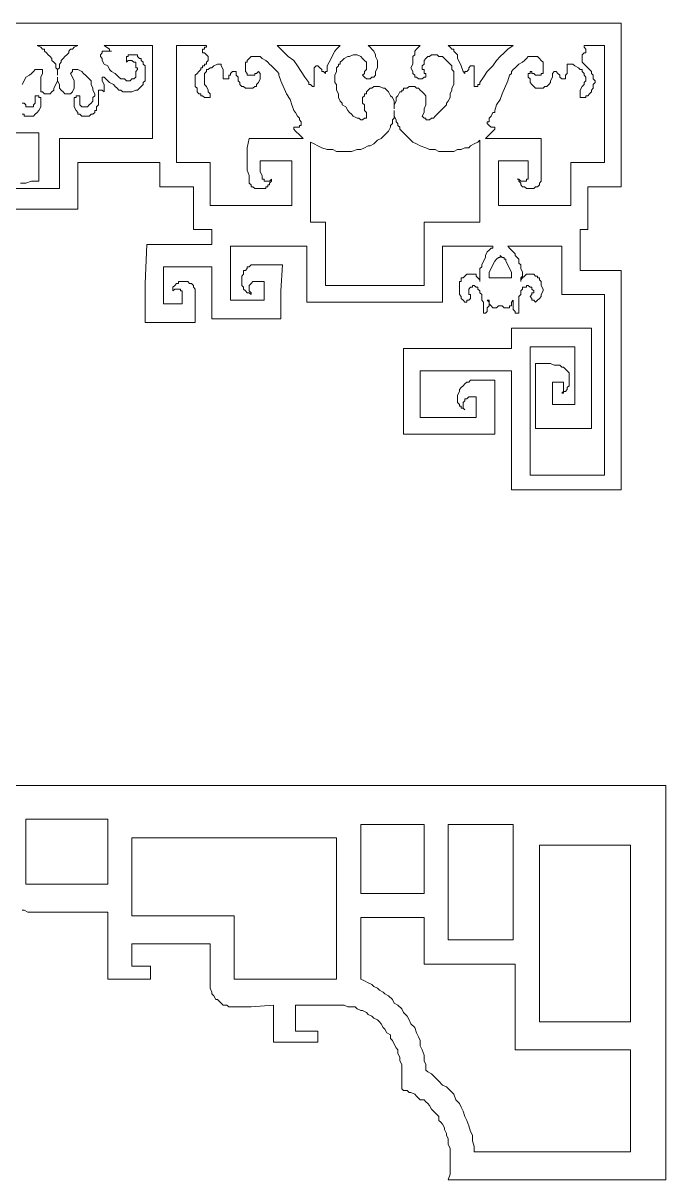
# Model space of a CAD drawing. Extents: x -66030 to 95157, y -13132 to 45879.
# Drawn here: x -51468 to -50119, y 8259 to 10688 of the extents above; entities that cross this region are included whole.
import ezdxf

# ---------------------------------------------------------------- set-up
doc = ezdxf.new("R2010")
doc.units = 0
doc.header["$LTSCALE"] = 100
doc.header["$MEASUREMENT"] = 0
doc.layers.get('0').update_dxf_attribs({"linetype": 'CONTINUOUS'})

msp = doc.modelspace()

# ---------------------------------------------------------------- linework, layer by layer
at = {"lineweight": 0}
for points in [[(-51564.2, 10297.5), (-51353.3, 10297.5), (-51353.3, 10395.1), (-51197, 10395.1), (-51181.4, 10395.1), (-51181.4, 10395.1), (-51181.4, 10367.8), (-51181.4, 10344.3), (-51111.1, 10344.3), (-51111.1, 10305.3), (-51111.1, 10254.5), (-51075.9, 10254.5), (-51072, 10254.5), (-51072, 10223.2), (-51208.7, 10223.2), (-51212.6, 10141.2), (-51212.6, 10059.2), (-51107.2, 10059.2), (-51107.2, 10070.9), (-51107.2, 10078.7), (-51107.2, 10090.4), (-51107.2, 10102.2), (-51107.2, 10113.9), (-51107.2, 10121.7), (-51107.2, 10125.6), (-51107.2, 10129.5), (-51111.1, 10133.4), (-51111.1, 10137.3), (-51111.1, 10137.3), (-51115, 10141.2), (-51118.9, 10141.2), (-51122.8, 10145.1), (-51126.7, 10145.1), (-51130.6, 10145.1), (-51134.5, 10145.1), (-51138.4, 10145.1), (-51142.3, 10145.1), (-51142.3, 10141.2), (-51146.2, 10141.2), (-51150.1, 10137.3), (-51150.1, 10137.3), (-51154.1, 10133.4), (-51154.1, 10129.5), (-51154.1, 10125.6), (-51154.1, 10125.6), (-51154.1, 10125.6), (-51150.1, 10129.5), (-51146.2, 10129.5), (-51142.3, 10129.5), (-51142.3, 10129.5), (-51138.4, 10129.5), (-51138.4, 10125.6), (-51138.4, 10125.6), (-51134.5, 10125.6), (-51134.5, 10121.7), (-51134.5, 10121.7), (-51134.5, 10117.8), (-51134.5, 10113.9), (-51134.5, 10110), (-51134.5, 10106.1), (-51134.5, 10098.3), (-51173.6, 10098.3), (-51173.6, 10176.4), (-51072, 10176.4), (-51072, 10067), (-51033, 10067), (-50927.5, 10067), (-50927.5, 10125.6), (-50923.6, 10180.3), (-50943.1, 10180.3), (-50950.9, 10180.3), (-50962.7, 10180.3), (-50974.4, 10180.3), (-50982.2, 10180.3), (-50986.1, 10180.3), (-50990, 10180.3), (-50993.9, 10176.4), (-50997.8, 10176.4), (-50997.8, 10176.4), (-50997.8, 10172.5), (-51001.7, 10168.6), (-51005.6, 10168.6), (-51005.6, 10160.7), (-51009.5, 10156.8), (-51009.5, 10152.9), (-51009.5, 10149), (-51009.5, 10145.1), (-51009.5, 10141.2), (-51009.5, 10137.3), (-51005.6, 10133.4), (-51005.6, 10129.5), (-51001.7, 10125.6), (-51001.7, 10125.6), (-50997.8, 10121.7), (-50993.9, 10121.7), (-50990, 10117.8), (-50990, 10121.7), (-50993.9, 10125.6), (-50993.9, 10129.5), (-50993.9, 10133.4), (-50993.9, 10137.3), (-50990, 10141.2), (-50990, 10141.2), (-50990, 10141.2), (-50986.1, 10145.1), (-50986.1, 10145.1), (-50982.2, 10145.1), (-50974.4, 10145.1), (-50962.7, 10145.1), (-50962.7, 10106.1), (-51033, 10106.1), (-51033, 10219.3), (-50872.8, 10219.3), (-50872.8, 10125.6), (-50872.8, 10102.2), (-50587.7, 10102.2), (-50587.7, 10219.3), (-50482.2, 10219.3), (-50482.2, 10215.4), (-50486.1, 10215.4), (-50490, 10211.5), (-50493.9, 10207.6), (-50497.9, 10199.8), (-50497.9, 10195.9), (-50501.8, 10188.1), (-50505.7, 10180.3), (-50505.7, 10176.4), (-50509.6, 10172.5), (-50509.6, 10164.7), (-50509.6, 10160.7), (-50509.6, 10156.8), (-50509.6, 10152.9), (-50509.6, 10145.1), (-50509.6, 10149), (-50513.5, 10152.9), (-50513.5, 10152.9), (-50517.4, 10156.8), (-50517.4, 10160.7), (-50521.3, 10160.7), (-50525.2, 10160.7), (-50525.2, 10160.7), (-50529.1, 10160.7), (-50533, 10160.7), (-50533, 10160.7), (-50536.9, 10160.7), (-50540.8, 10156.8), (-50540.8, 10156.8), (-50544.7, 10152.9), (-50548.6, 10152.9), (-50548.6, 10149), (-50548.6, 10145.1), (-50552.5, 10145.1), (-50552.5, 10141.2), (-50552.5, 10137.3), (-50552.5, 10129.5), (-50552.5, 10125.6), (-50552.5, 10117.8), (-50548.6, 10113.9), (-50548.6, 10110), (-50548.6, 10110), (-50544.7, 10106.1), (-50544.7, 10106.1), (-50540.8, 10102.2), (-50536.9, 10102.2), (-50536.9, 10106.1), (-50533, 10106.1), (-50533, 10106.1), (-50529.1, 10110), (-50529.1, 10113.9), (-50529.1, 10113.9), (-50529.1, 10117.8), (-50533, 10117.8), (-50533, 10121.7), (-50533, 10121.7), (-50533, 10125.6), (-50533, 10129.5), (-50533, 10129.5), (-50529.1, 10133.4), (-50529.1, 10133.4), (-50525.2, 10133.4), (-50525.2, 10137.3), (-50521.3, 10137.3), (-50521.3, 10137.3), (-50517.4, 10133.4), (-50517.4, 10133.4), (-50513.5, 10133.4), (-50513.5, 10129.5), (-50509.6, 10125.6), (-50509.6, 10121.7), (-50505.7, 10117.8), (-50505.7, 10113.9), (-50505.7, 10106.1), (-50501.8, 10102.2), (-50501.8, 10094.3), (-50501.8, 10086.5), (-50501.8, 10082.6), (-50501.8, 10078.7), (-50501.8, 10078.7), (-50501.8, 10078.7), (-50501.8, 10078.7), (-50497.9, 10078.7), (-50497.9, 10078.7), (-50497.9, 10078.7), (-50493.9, 10082.6), (-50493.9, 10086.5), (-50493.9, 10086.5), (-50493.9, 10090.4), (-50490, 10094.3), (-50490, 10098.3), (-50490, 10102.2), (-50493.9, 10106.1), (-50493.9, 10106.1), (-50490, 10106.1), (-50490, 10102.2), (-50490, 10098.3), (-50486.1, 10094.3), (-50486.1, 10094.3), (-50482.2, 10090.4), (-50482.2, 10090.4), (-50478.3, 10090.4), (-50474.4, 10090.4), (-50474.4, 10090.4), (-50470.5, 10094.3), (-50466.6, 10094.3), (-50466.6, 10094.3), (-50466.6, 10094.3), (-50462.7, 10094.3), (-50458.8, 10090.4), (-50454.9, 10090.4), (-50451, 10090.4), (-50451, 10090.4), (-50447.1, 10090.4), (-50447.1, 10094.3), (-50443.2, 10094.3), (-50443.2, 10102.2), (-50439.3, 10106.1), (-50439.3, 10106.1), (-50439.3, 10106.1), (-50439.3, 10106.1), (-50439.3, 10102.2), (-50439.3, 10098.3), (-50439.3, 10094.3), (-50439.3, 10090.4), (-50439.3, 10086.5), (-50439.3, 10086.5), (-50435.4, 10082.6), (-50435.4, 10078.7), (-50435.4, 10078.7), (-50431.5, 10078.7), (-50431.5, 10078.7), (-50431.5, 10078.7), (-50431.5, 10078.7), (-50427.5, 10078.7), (-50427.5, 10082.6), (-50427.5, 10086.5), (-50427.5, 10094.3), (-50427.5, 10102.2), (-50427.5, 10106.1), (-50427.5, 10113.9), (-50423.6, 10117.8), (-50423.6, 10121.7), (-50423.6, 10125.6), (-50419.7, 10129.5), (-50419.7, 10133.4), (-50415.8, 10133.4), (-50411.9, 10133.4), (-50411.9, 10137.3), (-50408, 10137.3), (-50408, 10137.3), (-50404.1, 10133.4), (-50404.1, 10133.4), (-50400.2, 10133.4), (-50400.2, 10129.5), (-50400.2, 10129.5), (-50396.3, 10125.6), (-50396.3, 10121.7), (-50400.2, 10121.7), (-50400.2, 10117.8), (-50400.2, 10117.8), (-50404.1, 10113.9), (-50404.1, 10113.9), (-50400.2, 10110), (-50400.2, 10106.1), (-50396.3, 10106.1), (-50396.3, 10106.1), (-50392.4, 10102.2), (-50392.4, 10102.2), (-50388.5, 10106.1), (-50388.5, 10106.1), (-50384.6, 10110), (-50384.6, 10110), (-50380.7, 10113.9), (-50380.7, 10117.8), (-50376.8, 10125.6), (-50376.8, 10129.5), (-50380.7, 10137.3), (-50380.7, 10141.2), (-50380.7, 10145.1), (-50380.7, 10145.1), (-50384.6, 10149), (-50384.6, 10152.9), (-50388.5, 10152.9), (-50388.5, 10156.8), (-50392.4, 10156.8), (-50396.3, 10160.7), (-50396.3, 10160.7), (-50400.2, 10160.7), (-50404.1, 10160.7), (-50404.1, 10160.7), (-50408, 10160.7), (-50411.9, 10160.7), (-50411.9, 10160.7), (-50415.8, 10156.8), (-50419.7, 10152.9), (-50419.7, 10152.9), (-50423.6, 10149), (-50423.6, 10145.1), (-50423.6, 10152.9), (-50419.7, 10156.8), (-50419.7, 10160.7), (-50419.7, 10164.7), (-50423.6, 10172.5), (-50423.6, 10176.4), (-50423.6, 10180.3), (-50427.5, 10184.2), (-50427.5, 10192), (-50431.5, 10195.9), (-50435.4, 10199.8), (-50435.4, 10203.7), (-50439.3, 10207.6), (-50443.2, 10211.5), (-50447.1, 10215.4), (-50451, 10219.3), (-50337.7, 10219.3), (-50337.7, 10125.6), (-50337.7, 10117.8), (-50247.9, 10117.8), (-50247.9, 9738.9), (-50404.1, 9738.9), (-50404.1, 10008.4), (-50310.4, 10008.4), (-50310.4, 9887.3), (-50353.3, 9887.3), (-50357.2, 9887.3), (-50357.2, 9934.2), (-50345.5, 9934.2), (-50345.5, 9934.2), (-50341.6, 9934.2), (-50337.7, 9934.2), (-50337.7, 9934.2), (-50333.8, 9934.2), (-50333.8, 9930.3), (-50333.8, 9930.3), (-50333.8, 9926.4), (-50333.8, 9922.5), (-50333.8, 9918.6), (-50333.8, 9914.7), (-50337.7, 9910.8), (-50333.8, 9910.8), (-50333.8, 9914.7), (-50329.9, 9914.7), (-50326, 9918.6), (-50326, 9918.6), (-50326, 9922.5), (-50322.1, 9926.4), (-50322.1, 9930.3), (-50322.1, 9934.2), (-50322.1, 9938.1), (-50322.1, 9945.9), (-50322.1, 9949.8), (-50322.1, 9953.7), (-50326, 9957.6), (-50326, 9957.6), (-50329.9, 9961.5), (-50333.8, 9965.4), (-50337.7, 9965.4), (-50341.6, 9969.4), (-50345.5, 9969.4), (-50349.4, 9969.4), (-50353.3, 9969.4), (-50361.1, 9973.3), (-50372.9, 9973.3), (-50380.7, 9973.3), (-50392.4, 9973.3), (-50392.4, 9903), (-50392.4, 9836.6), (-50310.4, 9836.6), (-50275.2, 9836.6), (-50275.2, 10008.4), (-50275.2, 10047.5), (-50443.2, 10047.5), (-50443.2, 10008.4), (-50443.2, 10004.5), (-50669.7, 10004.5), (-50669.7, 9996.7), (-50669.7, 9957.6), (-50669.7, 9860), (-50669.7, 9824.8), (-50478.3, 9824.8), (-50478.3, 9938.1), (-50486.1, 9938.1), (-50493.9, 9938.1), (-50501.8, 9938.1), (-50513.5, 9938.1), (-50517.4, 9938.1), (-50521.3, 9938.1), (-50525.2, 9938.1), (-50529.1, 9938.1), (-50533, 9934.2), (-50536.9, 9934.2), (-50540.8, 9930.3), (-50544.7, 9926.4), (-50548.6, 9922.5), (-50548.6, 9922.5), (-50552.5, 9918.6), (-50552.5, 9914.7), (-50556.4, 9906.9), (-50556.4, 9903), (-50556.4, 9899), (-50556.4, 9891.2), (-50552.5, 9887.3), (-50552.5, 9887.3), (-50552.5, 9883.4), (-50548.6, 9883.4), (-50548.6, 9879.5), (-50544.7, 9879.5), (-50540.8, 9875.6), (-50544.7, 9879.5), (-50544.7, 9883.4), (-50544.7, 9887.3), (-50544.7, 9891.2), (-50540.8, 9895.1), (-50540.8, 9895.1), (-50540.8, 9899), (-50540.8, 9899), (-50536.9, 9899), (-50533, 9903), (-50529.1, 9903), (-50525.2, 9903), (-50517.4, 9903), (-50517.4, 9860), (-50634.6, 9860), (-50634.6, 9957.6), (-50443.2, 9957.6), (-50443.2, 9738.9), (-50443.2, 9707.7), (-50212.7, 9707.7), (-50212.7, 10168.6), (-50298.6, 10168.6), (-50298.6, 10219.3), (-50298.6, 10250.6), (-50298.6, 10254.5), (-50283, 10254.5), (-50283, 10305.3), (-50283, 10344.3), (-50212.7, 10344.3), (-50212.7, 10688.1), (-50212.7, 10688.1), (-51009.5, 10688.1), (-51810.3, 10688.1)], [(-51470.4, 10559.2), (-51466.5, 10567), (-51462.6, 10574.8), (-51454.8, 10578.7), (-51450.9, 10582.6), (-51447, 10586.5), (-51443.1, 10590.4), (-51439.2, 10590.4), (-51435.3, 10590.4), (-51435.3, 10590.4), (-51431.4, 10590.4), (-51427.5, 10590.4), (-51427.5, 10590.4), (-51427.5, 10586.5), (-51427.5, 10586.5), (-51427.5, 10582.6), (-51431.4, 10574.8), (-51431.4, 10567), (-51431.4, 10563.1), (-51431.4, 10559.2), (-51431.4, 10555.2), (-51431.4, 10551.3), (-51431.4, 10543.5), (-51427.5, 10543.5), (-51427.5, 10543.5), (-51423.6, 10539.6), (-51423.6, 10539.6), (-51423.6, 10539.6), (-51419.7, 10539.6), (-51419.7, 10539.6), (-51415.8, 10539.6), (-51415.8, 10539.6), (-51411.8, 10539.6), (-51411.8, 10539.6), (-51407.9, 10543.5), (-51407.9, 10543.5), (-51404, 10547.4), (-51404, 10547.4), (-51404, 10551.3), (-51400.1, 10559.2), (-51396.2, 10567), (-51396.2, 10570.9), (-51396.2, 10574.8), (-51396.2, 10570.9), (-51396.2, 10567), (-51392.3, 10559.2), (-51392.3, 10551.3), (-51388.4, 10547.4), (-51388.4, 10547.4), (-51384.5, 10543.5), (-51384.5, 10543.5), (-51380.6, 10539.6), (-51380.6, 10539.6), (-51376.7, 10539.6), (-51376.7, 10539.6), (-51372.8, 10539.6), (-51372.8, 10539.6), (-51372.8, 10539.6), (-51368.9, 10539.6), (-51368.9, 10539.6), (-51365, 10543.5), (-51365, 10543.5), (-51365, 10543.5), (-51361.1, 10551.3), (-51361.1, 10555.2), (-51361.1, 10559.2), (-51361.1, 10567), (-51365, 10574.8), (-51368.9, 10582.6), (-51365, 10586.5), (-51365, 10586.5), (-51365, 10590.4), (-51365, 10590.4), (-51361.1, 10590.4), (-51361.1, 10590.4), (-51357.2, 10590.4), (-51353.3, 10590.4), (-51353.3, 10590.4), (-51345.4, 10586.5), (-51341.5, 10582.6), (-51337.6, 10578.7), (-51333.7, 10574.8), (-51325.9, 10567), (-51325.9, 10559.2), (-51322, 10551.3), (-51322, 10547.4), (-51318.1, 10539.6), (-51318.1, 10535.7), (-51322, 10531.8), (-51322, 10524), (-51325.9, 10520.1), (-51325.9, 10520.1), (-51329.8, 10516.2), (-51333.7, 10512.3), (-51333.7, 10512.3), (-51337.6, 10512.3), (-51341.5, 10512.3), (-51341.5, 10512.3), (-51345.4, 10512.3), (-51349.4, 10516.2), (-51349.4, 10520.1), (-51349.4, 10520.1), (-51349.4, 10524), (-51349.4, 10527.9), (-51349.4, 10531.8), (-51349.4, 10535.7), (-51353.3, 10535.7), (-51353.3, 10535.7), (-51357.2, 10535.7), (-51357.2, 10531.8), (-51361.1, 10531.8), (-51361.1, 10531.8), (-51361.1, 10527.9), (-51361.1, 10527.9), (-51361.1, 10524), (-51361.1, 10520.1), (-51361.1, 10516.2), (-51361.1, 10512.3), (-51357.2, 10504.5), (-51353.3, 10500.6), (-51353.3, 10500.6), (-51353.3, 10496.7), (-51349.4, 10496.7), (-51345.4, 10492.8), (-51341.5, 10492.8), (-51337.6, 10492.8), (-51333.7, 10492.8), (-51329.8, 10492.8), (-51329.8, 10492.8), (-51325.9, 10496.7), (-51322, 10496.7), (-51318.1, 10500.6), (-51318.1, 10504.5), (-51314.2, 10504.5), (-51314.2, 10512.3), (-51310.3, 10516.2), (-51310.3, 10520.1), (-51310.3, 10527.9), (-51310.3, 10539.6), (-51310.3, 10547.4), (-51310.3, 10547.4), (-51310.3, 10547.4), (-51306.4, 10547.4), (-51306.4, 10547.4), (-51306.4, 10547.4), (-51302.5, 10547.4), (-51298.6, 10543.5), (-51298.6, 10543.5), (-51298.6, 10543.5), (-51298.6, 10547.4), (-51298.6, 10547.4), (-51298.6, 10551.3), (-51298.6, 10559.2), (-51302.5, 10567), (-51302.5, 10570.9), (-51302.5, 10570.9), (-51302.5, 10574.8), (-51298.6, 10574.8), (-51294.7, 10570.9), (-51294.7, 10570.9), (-51290.8, 10567), (-51286.9, 10563.1), (-51279, 10559.2), (-51275.1, 10555.2), (-51271.2, 10551.3), (-51267.3, 10547.4), (-51263.4, 10547.4), (-51259.5, 10543.5), (-51255.6, 10543.5), (-51251.7, 10543.5), (-51247.8, 10543.5), (-51243.9, 10543.5), (-51240, 10543.5), (-51232.2, 10547.4), (-51228.3, 10547.4), (-51224.4, 10551.3), (-51224.4, 10551.3), (-51220.5, 10555.2), (-51216.6, 10559.2), (-51216.6, 10559.2), (-51216.6, 10563.1), (-51212.6, 10567), (-51212.6, 10570.9), (-51212.6, 10574.8), (-51212.6, 10582.6), (-51212.6, 10590.4), (-51212.6, 10598.2), (-51216.6, 10602.1), (-51216.6, 10606), (-51220.5, 10609.9), (-51220.5, 10613.8), (-51224.4, 10613.8), (-51228.3, 10617.7), (-51228.3, 10621.7), (-51232.2, 10621.7), (-51236.1, 10621.7), (-51240, 10621.7), (-51243.9, 10621.7), (-51243.9, 10621.7), (-51247.8, 10621.7), (-51247.8, 10617.7), (-51251.7, 10617.7), (-51251.7, 10613.8), (-51251.7, 10609.9), (-51251.7, 10606), (-51251.7, 10606), (-51251.7, 10606), (-51247.8, 10609.9), (-51243.9, 10609.9), (-51243.9, 10609.9), (-51240, 10609.9), (-51236.1, 10606), (-51236.1, 10606), (-51232.2, 10606), (-51232.2, 10602.1), (-51232.2, 10598.2), (-51232.2, 10594.3), (-51228.3, 10594.3), (-51228.3, 10590.4), (-51232.2, 10586.5), (-51232.2, 10582.6), (-51232.2, 10578.7), (-51232.2, 10574.8), (-51236.1, 10570.9), (-51240, 10570.9), (-51243.9, 10567), (-51247.8, 10567), (-51251.7, 10567), (-51255.6, 10570.9), (-51263.4, 10570.9), (-51267.3, 10574.8), (-51275.1, 10582.6), (-51283, 10586.5), (-51286.9, 10590.4), (-51290.8, 10598.2), (-51298.6, 10602.1), (-51302.5, 10609.9), (-51302.5, 10613.8), (-51306.4, 10617.7), (-51306.4, 10617.7), (-51306.4, 10621.7), (-51306.4, 10621.7), (-51302.5, 10625.6), (-51302.5, 10625.6), (-51302.5, 10629.5), (-51298.6, 10629.5), (-51294.7, 10629.5), (-51294.7, 10629.5), (-51290.8, 10629.5), (-51283, 10629.5), (-51283, 10629.5), (-51283, 10629.5), (-51286.9, 10629.5), (-51286.9, 10633.4), (-51298.6, 10641.2), (-51197, 10641.2), (-51197, 10445.9), (-51392.3, 10445.9), (-51392.3, 10414.6), (-51392.3, 10395.1), (-51392.3, 10340.4), (-51564.2, 10340.4)], [(-51470.4, 10496.7), (-51466.5, 10496.7), (-51466.5, 10492.8), (-51462.6, 10492.8), (-51458.7, 10492.8), (-51454.8, 10492.8), (-51450.9, 10492.8), (-51447, 10492.8), (-51443.1, 10496.7), (-51443.1, 10496.7), (-51439.2, 10500.6), (-51439.2, 10500.6), (-51435.3, 10504.5), (-51431.4, 10512.3), (-51431.4, 10516.2), (-51431.4, 10520.1), (-51431.4, 10524), (-51431.4, 10527.9), (-51431.4, 10527.9), (-51431.4, 10531.8), (-51435.3, 10531.8), (-51435.3, 10531.8), (-51435.3, 10535.7), (-51439.2, 10535.7), (-51439.2, 10535.7), (-51443.1, 10535.7), (-51443.1, 10531.8), (-51443.1, 10527.9), (-51443.1, 10524), (-51443.1, 10520.1), (-51443.1, 10520.1), (-51447, 10516.2), (-51447, 10512.3), (-51450.9, 10512.3), (-51454.8, 10512.3), (-51454.8, 10512.3), (-51458.7, 10512.3), (-51462.6, 10512.3), (-51462.6, 10516.2), (-51466.5, 10520.1), (-51470.4, 10520.1)], [(-51474.3, 10352.1), (-51462.6, 10352.1), (-51450.9, 10356), (-51435.3, 10356), (-51435.3, 10457.6), (-51599.3, 10457.6)], [(-51724.3, 9086.6), (-50119, 9086.6), (-50119, 8879.6), (-50119, 8672.6), (-50119, 8465.6), (-50119, 8258.5), (-50576, 8258.5), (-50572.1, 8270.3), (-50572.1, 8278.1), (-50572.1, 8289.8), (-50572.1, 8297.6), (-50572.1, 8305.4), (-50572.1, 8313.2), (-50572.1, 8321), (-50572.1, 8324.9), (-50576, 8332.8), (-50576, 8336.7), (-50576, 8344.5), (-50579.9, 8352.3), (-50579.9, 8356.2), (-50583.8, 8364), (-50583.8, 8367.9), (-50587.7, 8375.7), (-50591.6, 8379.6), (-50595.5, 8383.5), (-50595.5, 8391.3), (-50599.4, 8395.2), (-50603.3, 8399.2), (-50607.2, 8403.1), (-50611.1, 8407), (-50615, 8414.8), (-50618.9, 8418.7), (-50622.8, 8422.6), (-50626.7, 8426.5), (-50634.6, 8426.5), (-50638.5, 8430.4), (-50642.4, 8434.3), (-50646.3, 8438.2), (-50654.1, 8442.1), (-50658, 8442.1), (-50661.9, 8446), (-50669.7, 8446), (-50673.6, 8449.9), (-50673.6, 8461.7), (-50673.6, 8469.5), (-50673.6, 8477.3), (-50673.6, 8485.1), (-50673.6, 8492.9), (-50673.6, 8500.7), (-50677.5, 8508.5), (-50677.5, 8516.3), (-50681.4, 8524.1), (-50681.4, 8532), (-50685.3, 8535.9), (-50689.2, 8543.7), (-50693.2, 8551.5), (-50697.1, 8555.4), (-50697.1, 8563.2), (-50704.9, 8567.1), (-50708.8, 8574.9), (-50712.7, 8578.8), (-50716.6, 8586.6), (-50720.5, 8590.5), (-50724.4, 8594.5), (-50732.2, 8598.4), (-50736.1, 8602.3), (-50743.9, 8606.2), (-50747.8, 8610.1), (-50755.6, 8614), (-50759.6, 8614), (-50767.4, 8617.9), (-50771.3, 8621.8), (-50779.1, 8621.8), (-50786.9, 8621.8), (-50794.7, 8625.7), (-50798.6, 8625.7), (-50806.4, 8625.7), (-50849.4, 8625.7), (-50896.3, 8625.7), (-50896.3, 8571), (-50849.4, 8571), (-50849.4, 8547.6), (-50911.9, 8547.6), (-50911.9, 8547.6), (-50943.1, 8547.6), (-50943.1, 8625.7), (-50990, 8621.8), (-51033, 8621.8), (-51033, 8621.8), (-51036.9, 8621.8), (-51040.8, 8625.7), (-51044.7, 8625.7), (-51048.6, 8625.7), (-51052.5, 8629.6), (-51052.5, 8629.6), (-51056.4, 8633.5), (-51060.3, 8637.4), (-51064.2, 8637.4), (-51068.1, 8645.2), (-51072, 8649.1), (-51072, 8653), (-51075.9, 8660.9), (-51075.9, 8664.8), (-51075.9, 8672.6), (-51075.9, 8754.6), (-51240, 8754.6), (-51240, 8707.7), (-51200.9, 8707.7), (-51200.9, 8707.7), (-51200.9, 8680.4), (-51290.8, 8680.4), (-51290.8, 8707.7), (-51290.8, 8707.7), (-51290.8, 8715.5), (-51290.8, 8723.4), (-51290.8, 8821), (-51450.9, 8821), (-51458.7, 8821), (-51466.5, 8824.9), (-51470.4, 8824.9)], [(-51724.3, 9086.6), (-50119, 9086.6), (-50119, 8879.6), (-50119, 8672.6), (-50119, 8465.6), (-50119, 8258.5), (-50576, 8258.5), (-50572.1, 8270.3), (-50572.1, 8278.1), (-50572.1, 8289.8), (-50572.1, 8297.6), (-50572.1, 8305.4), (-50572.1, 8313.2), (-50572.1, 8321), (-50572.1, 8324.9), (-50576, 8332.8), (-50576, 8336.7), (-50576, 8344.5), (-50579.9, 8352.3), (-50579.9, 8356.2), (-50583.8, 8364), (-50583.8, 8367.9), (-50587.7, 8375.7), (-50591.6, 8379.6), (-50595.5, 8383.5), (-50595.5, 8391.3), (-50599.4, 8395.2), (-50603.3, 8399.2), (-50607.2, 8403.1), (-50611.1, 8407), (-50615, 8414.8), (-50618.9, 8418.7), (-50622.8, 8422.6), (-50626.7, 8426.5), (-50634.6, 8426.5), (-50638.5, 8430.4), (-50642.4, 8434.3), (-50646.3, 8438.2), (-50654.1, 8442.1), (-50658, 8442.1), (-50661.9, 8446), (-50669.7, 8446), (-50673.6, 8449.9), (-50673.6, 8461.7), (-50673.6, 8469.5), (-50673.6, 8477.3), (-50673.6, 8485.1), (-50673.6, 8492.9), (-50673.6, 8500.7), (-50677.5, 8508.5), (-50677.5, 8516.3), (-50681.4, 8524.1), (-50681.4, 8532), (-50685.3, 8535.9), (-50689.2, 8543.7), (-50693.2, 8551.5), (-50697.1, 8555.4), (-50697.1, 8563.2), (-50704.9, 8567.1), (-50708.8, 8574.9), (-50712.7, 8578.8), (-50716.6, 8586.6), (-50720.5, 8590.5), (-50724.4, 8594.5), (-50732.2, 8598.4), (-50736.1, 8602.3), (-50743.9, 8606.2), (-50747.8, 8610.1), (-50755.6, 8614), (-50759.6, 8614), (-50767.4, 8617.9), (-50771.3, 8621.8), (-50779.1, 8621.8), (-50786.9, 8621.8), (-50794.7, 8625.7), (-50798.6, 8625.7), (-50806.4, 8625.7), (-50849.4, 8625.7), (-50896.3, 8625.7), (-50896.3, 8571), (-50849.4, 8571), (-50849.4, 8547.6), (-50911.9, 8547.6), (-50911.9, 8547.6), (-50943.1, 8547.6), (-50943.1, 8625.7), (-50990, 8621.8), (-51033, 8621.8), (-51033, 8621.8), (-51036.9, 8621.8), (-51040.8, 8625.7), (-51044.7, 8625.7), (-51048.6, 8625.7), (-51052.5, 8629.6), (-51052.5, 8629.6), (-51056.4, 8633.5), (-51060.3, 8637.4), (-51064.2, 8637.4), (-51068.1, 8645.2), (-51072, 8649.1), (-51072, 8653), (-51075.9, 8660.9), (-51075.9, 8664.8), (-51075.9, 8672.6), (-51075.9, 8754.6), (-51240, 8754.6), (-51240, 8707.7), (-51200.9, 8707.7), (-51200.9, 8707.7), (-51200.9, 8680.4), (-51290.8, 8680.4), (-51290.8, 8707.7), (-51290.8, 8707.7), (-51290.8, 8715.5), (-51290.8, 8723.4), (-51290.8, 8821), (-51450.9, 8821), (-51458.7, 8821), (-51466.5, 8824.9), (-51470.4, 8824.9)]]:
    msp.add_lwpolyline(points, dxfattribs=at)
for points in [[(-51396.2, 10578.7), (-51396.2, 10582.6), (-51396.2, 10590.4), (-51392.3, 10594.3), (-51392.3, 10602.1), (-51388.4, 10606), (-51388.4, 10609.9), (-51384.5, 10613.8), (-51380.6, 10617.7), (-51376.7, 10621.7), (-51372.8, 10625.6), (-51372.8, 10629.5), (-51368.9, 10633.4), (-51365, 10633.4), (-51361.1, 10637.3), (-51353.3, 10641.2), (-51439.2, 10641.2), (-51431.4, 10637.3), (-51427.5, 10633.4), (-51423.6, 10633.4), (-51423.6, 10629.5), (-51419.7, 10625.6), (-51415.8, 10621.7), (-51411.8, 10617.7), (-51407.9, 10613.8), (-51407.9, 10609.9), (-51404, 10606), (-51400.1, 10602.1), (-51400.1, 10594.3), (-51396.2, 10590.4), (-51396.2, 10582.6), (-51396.2, 10578.7)], [(-51083.7, 10641.2), (-51083.7, 10641.2), (-51083.7, 10637.3), (-51083.7, 10637.3), (-51087.7, 10637.3), (-51087.7, 10633.4), (-51091.6, 10633.4), (-51091.6, 10629.5), (-51091.6, 10629.5), (-51091.6, 10625.6), (-51087.7, 10625.6), (-51087.7, 10625.6), (-51087.7, 10625.6), (-51083.7, 10621.7), (-51083.7, 10621.7), (-51079.8, 10617.7), (-51079.8, 10613.8), (-51079.8, 10609.9), (-51079.8, 10609.9), (-51083.7, 10606), (-51083.7, 10606), (-51083.7, 10602.1), (-51087.7, 10602.1), (-51087.7, 10598.2), (-51091.6, 10598.2), (-51091.6, 10594.3), (-51095.5, 10594.3), (-51095.5, 10590.4), (-51099.4, 10586.5), (-51103.3, 10582.6), (-51107.2, 10578.7), (-51107.2, 10574.8), (-51107.2, 10570.9), (-51107.2, 10567), (-51107.2, 10563.1), (-51107.2, 10559.2), (-51107.2, 10555.2), (-51107.2, 10555.2), (-51103.3, 10551.3), (-51103.3, 10547.4), (-51103.3, 10543.5), (-51099.4, 10539.6), (-51095.5, 10539.6), (-51095.5, 10535.7), (-51091.6, 10535.7), (-51087.7, 10531.8), (-51083.7, 10531.8), (-51083.7, 10531.8), (-51079.8, 10531.8), (-51079.8, 10531.8), (-51079.8, 10531.8), (-51075.9, 10531.8), (-51075.9, 10535.7), (-51075.9, 10539.6), (-51079.8, 10543.5), (-51079.8, 10547.4), (-51083.7, 10555.2), (-51087.7, 10559.2), (-51087.7, 10563.1), (-51087.7, 10567), (-51087.7, 10570.9), (-51087.7, 10574.8), (-51087.7, 10578.7), (-51087.7, 10582.6), (-51083.7, 10586.5), (-51083.7, 10590.4), (-51079.8, 10590.4), (-51075.9, 10594.3), (-51072, 10594.3), (-51068.1, 10598.2), (-51060.3, 10602.1), (-51060.3, 10602.1), (-51056.4, 10602.1), (-51056.4, 10602.1), (-51052.5, 10602.1), (-51052.5, 10602.1), (-51052.5, 10598.2), (-51052.5, 10598.2), (-51048.6, 10590.4), (-51048.6, 10586.5), (-51048.6, 10582.6), (-51048.6, 10578.7), (-51048.6, 10574.8), (-51048.6, 10570.9), (-51044.7, 10570.9), (-51044.7, 10570.9), (-51044.7, 10570.9), (-51044.7, 10570.9), (-51040.8, 10570.9), (-51036.9, 10570.9), (-51036.9, 10574.8), (-51036.9, 10578.7), (-51033, 10578.7), (-51033, 10582.6), (-51033, 10582.6), (-51029.1, 10586.5), (-51029.1, 10586.5), (-51025.2, 10586.5), (-51025.2, 10586.5), (-51025.2, 10586.5), (-51025.2, 10586.5), (-51021.3, 10586.5), (-51021.3, 10582.6), (-51021.3, 10578.7), (-51017.3, 10574.8), (-51017.3, 10567), (-51013.4, 10563.1), (-51013.4, 10559.2), (-51009.5, 10555.2), (-51005.6, 10555.2), (-51001.7, 10551.3), (-50997.8, 10551.3), (-50993.9, 10551.3), (-50990, 10551.3), (-50986.1, 10551.3), (-50982.2, 10555.2), (-50978.3, 10555.2), (-50978.3, 10559.2), (-50974.4, 10563.1), (-50970.5, 10570.9), (-50970.5, 10574.8), (-50970.5, 10578.7), (-50970.5, 10582.6), (-50970.5, 10582.6), (-50970.5, 10582.6), (-50974.4, 10586.5), (-50974.4, 10586.5), (-50974.4, 10586.5), (-50978.3, 10582.6), (-50982.2, 10582.6), (-50982.2, 10578.7), (-50986.1, 10578.7), (-50990, 10578.7), (-50993.9, 10578.7), (-50993.9, 10578.7), (-50997.8, 10578.7), (-50997.8, 10582.6), (-50997.8, 10582.6), (-51001.7, 10586.5), (-51001.7, 10590.4), (-51001.7, 10594.3), (-51001.7, 10602.1), (-51001.7, 10606), (-50997.8, 10606), (-50997.8, 10609.9), (-50993.9, 10613.8), (-50993.9, 10613.8), (-50990, 10617.7), (-50986.1, 10617.7), (-50986.1, 10617.7), (-50982.2, 10617.7), (-50982.2, 10617.7), (-50978.3, 10617.7), (-50974.4, 10617.7), (-50970.5, 10617.7), (-50966.6, 10613.8), (-50958.8, 10609.9), (-50954.9, 10606), (-50950.9, 10602.1), (-50947, 10598.2), (-50943.1, 10594.3), (-50939.2, 10590.4), (-50935.3, 10586.5), (-50931.4, 10582.6), (-50931.4, 10578.7), (-50927.5, 10567), (-50915.8, 10539.6), (-50908, 10527.9), (-50904.1, 10516.2), (-50900.2, 10504.5), (-50896.3, 10500.6), (-50896.3, 10500.6), (-50892.4, 10492.8), (-50888.4, 10488.8), (-50888.4, 10484.9), (-50884.5, 10481), (-50884.5, 10481), (-50884.5, 10477.1), (-50884.5, 10473.2), (-50888.4, 10473.2), (-50888.4, 10473.2), (-50888.4, 10469.3), (-50892.4, 10469.3), (-50892.4, 10469.3), (-50896.3, 10469.3), (-50900.2, 10469.3), (-50900.2, 10469.3), (-50900.2, 10469.3), (-50900.2, 10465.4), (-50896.3, 10461.5), (-50888.4, 10453.7), (-50880.6, 10445.9), (-50904.1, 10445.9), (-50993.9, 10445.9), (-50997.8, 10426.4), (-50997.8, 10410.7), (-50997.8, 10395.1), (-50997.8, 10379.5), (-50993.9, 10367.8), (-50993.9, 10360), (-50993.9, 10356), (-50993.9, 10352.1), (-50990, 10348.2), (-50990, 10348.2), (-50990, 10344.3), (-50986.1, 10344.3), (-50982.2, 10340.4), (-50974.4, 10340.4), (-50970.5, 10340.4), (-50966.6, 10340.4), (-50962.7, 10340.4), (-50958.8, 10340.4), (-50958.8, 10344.3), (-50954.9, 10344.3), (-50954.9, 10348.2), (-50950.9, 10348.2), (-50950.9, 10352.1), (-50947, 10356), (-50947, 10360), (-50947, 10360), (-50947, 10360), (-50950.9, 10356), (-50954.9, 10356), (-50958.8, 10356), (-50958.8, 10356), (-50962.7, 10356), (-50962.7, 10360), (-50966.6, 10360), (-50966.6, 10360), (-50966.6, 10363.9), (-50966.6, 10363.9), (-50966.6, 10367.8), (-50970.5, 10375.6), (-50970.5, 10379.5), (-50970.5, 10399), (-50904.1, 10399), (-50904.1, 10305.3), (-51075.9, 10305.3), (-51075.9, 10395.1), (-51111.1, 10395.1), (-51111.1, 10395.1), (-51146.2, 10395.1), (-51146.2, 10641.2), (-51103.3, 10641.2), (-51083.7, 10641.2)], [(-50802.5, 10641.2), (-50806.4, 10637.3), (-50810.3, 10633.4), (-50810.3, 10633.4), (-50814.2, 10629.5), (-50818.1, 10621.7), (-50822, 10613.8), (-50826, 10606), (-50829.9, 10598.2), (-50829.9, 10586.5), (-50833.8, 10586.5), (-50833.8, 10586.5), (-50833.8, 10586.5), (-50833.8, 10582.6), (-50837.7, 10586.5), (-50837.7, 10586.5), (-50841.6, 10586.5), (-50841.6, 10590.4), (-50845.5, 10594.3), (-50849.4, 10598.2), (-50849.4, 10598.2), (-50853.3, 10598.2), (-50853.3, 10598.2), (-50853.3, 10598.2), (-50853.3, 10598.2), (-50857.2, 10594.3), (-50857.2, 10586.5), (-50857.2, 10582.6), (-50857.2, 10574.8), (-50857.2, 10559.2), (-50857.2, 10559.2), (-50857.2, 10555.2), (-50857.2, 10555.2), (-50857.2, 10555.2), (-50861.1, 10555.2), (-50861.1, 10555.2), (-50861.1, 10555.2), (-50865, 10559.2), (-50868.9, 10559.2), (-50868.9, 10563.1), (-50876.7, 10574.8), (-50884.5, 10586.5), (-50892.4, 10598.2), (-50900.2, 10609.9), (-50911.9, 10617.7), (-50919.7, 10625.6), (-50927.5, 10633.4), (-50935.3, 10641.2), (-50802.5, 10641.2)], [(-50634.6, 10641.2), (-50638.5, 10637.3), (-50642.4, 10633.4), (-50646.3, 10629.5), (-50646.3, 10621.7), (-50650.2, 10617.7), (-50650.2, 10609.9), (-50650.2, 10602.1), (-50654.1, 10594.3), (-50650.2, 10586.5), (-50650.2, 10582.6), (-50646.3, 10578.7), (-50646.3, 10574.8), (-50642.4, 10574.8), (-50642.4, 10574.8), (-50638.5, 10570.9), (-50634.6, 10570.9), (-50634.6, 10570.9), (-50630.7, 10570.9), (-50630.7, 10570.9), (-50626.7, 10574.8), (-50626.7, 10574.8), (-50622.8, 10574.8), (-50622.8, 10578.7), (-50622.8, 10578.7), (-50622.8, 10582.6), (-50626.7, 10582.6), (-50626.7, 10586.5), (-50626.7, 10590.4), (-50630.7, 10590.4), (-50630.7, 10594.3), (-50630.7, 10598.2), (-50630.7, 10598.2), (-50626.7, 10602.1), (-50626.7, 10606), (-50626.7, 10609.9), (-50626.7, 10609.9), (-50622.8, 10613.8), (-50622.8, 10613.8), (-50618.9, 10617.7), (-50615, 10617.7), (-50611.1, 10621.7), (-50607.2, 10621.7), (-50599.4, 10621.7), (-50595.5, 10617.7), (-50587.7, 10617.7), (-50583.8, 10613.8), (-50579.9, 10609.9), (-50579.9, 10609.9), (-50576, 10606), (-50572.1, 10602.1), (-50572.1, 10602.1), (-50568.2, 10598.2), (-50568.2, 10594.3), (-50568.2, 10590.4), (-50564.3, 10586.5), (-50564.3, 10578.7), (-50564.3, 10574.8), (-50564.3, 10570.9), (-50564.3, 10563.1), (-50564.3, 10559.2), (-50568.2, 10551.3), (-50568.2, 10547.4), (-50572.1, 10539.6), (-50572.1, 10531.8), (-50576, 10524), (-50579.9, 10520.1), (-50579.9, 10516.2), (-50583.8, 10512.3), (-50591.6, 10504.5), (-50595.5, 10500.6), (-50599.4, 10496.7), (-50603.3, 10492.8), (-50607.2, 10488.8), (-50611.1, 10488.8), (-50615, 10484.9), (-50618.9, 10484.9), (-50618.9, 10484.9), (-50622.8, 10484.9), (-50622.8, 10488.8), (-50626.7, 10488.8), (-50626.7, 10488.8), (-50630.7, 10492.8), (-50630.7, 10492.8), (-50626.7, 10500.6), (-50626.7, 10504.5), (-50626.7, 10508.4), (-50622.8, 10516.2), (-50622.8, 10520.1), (-50622.8, 10524), (-50622.8, 10527.9), (-50622.8, 10531.8), (-50622.8, 10535.7), (-50626.7, 10539.6), (-50626.7, 10539.6), (-50630.7, 10543.5), (-50634.6, 10547.4), (-50634.6, 10547.4), (-50638.5, 10551.3), (-50638.5, 10551.3), (-50642.4, 10551.3), (-50646.3, 10555.2), (-50646.3, 10555.2), (-50650.2, 10555.2), (-50654.1, 10555.2), (-50658, 10555.2), (-50661.9, 10551.3), (-50669.7, 10551.3), (-50669.7, 10547.4), (-50673.6, 10547.4), (-50673.6, 10543.5), (-50677.5, 10543.5), (-50681.4, 10535.7), (-50685.3, 10531.8), (-50685.3, 10524), (-50689.2, 10516.2), (-50689.2, 10508.4), (-50689.2, 10516.2), (-50689.2, 10524), (-50693.2, 10531.8), (-50697.1, 10535.7), (-50701, 10543.5), (-50701, 10543.5), (-50704.9, 10547.4), (-50704.9, 10547.4), (-50708.8, 10551.3), (-50712.7, 10551.3), (-50720.5, 10555.2), (-50724.4, 10555.2), (-50728.3, 10555.2), (-50728.3, 10555.2), (-50732.2, 10555.2), (-50736.1, 10551.3), (-50736.1, 10551.3), (-50740, 10551.3), (-50743.9, 10547.4), (-50743.9, 10547.4), (-50747.8, 10543.5), (-50747.8, 10539.6), (-50751.7, 10539.6), (-50751.7, 10535.7), (-50755.6, 10531.8), (-50755.6, 10527.9), (-50755.6, 10524), (-50755.6, 10520.1), (-50751.7, 10516.2), (-50751.7, 10508.4), (-50751.7, 10504.5), (-50747.8, 10500.6), (-50747.8, 10492.8), (-50747.8, 10492.8), (-50747.8, 10488.8), (-50751.7, 10488.8), (-50751.7, 10488.8), (-50755.6, 10484.9), (-50755.6, 10484.9), (-50759.6, 10484.9), (-50759.6, 10484.9), (-50763.5, 10488.8), (-50767.4, 10488.8), (-50775.2, 10492.8), (-50779.1, 10496.7), (-50783, 10500.6), (-50786.9, 10504.5), (-50790.8, 10512.3), (-50798.6, 10516.2), (-50798.6, 10520.1), (-50802.5, 10524), (-50806.4, 10531.8), (-50806.4, 10539.6), (-50810.3, 10547.4), (-50810.3, 10551.3), (-50810.3, 10559.2), (-50814.2, 10563.1), (-50814.2, 10570.9), (-50814.2, 10574.8), (-50814.2, 10578.7), (-50810.3, 10586.5), (-50810.3, 10590.4), (-50810.3, 10594.3), (-50806.4, 10598.2), (-50806.4, 10602.1), (-50802.5, 10602.1), (-50802.5, 10606), (-50798.6, 10609.9), (-50798.6, 10609.9), (-50794.7, 10613.8), (-50786.9, 10617.7), (-50783, 10617.7), (-50775.2, 10621.7), (-50771.3, 10621.7), (-50767.4, 10621.7), (-50759.6, 10617.7), (-50759.6, 10617.7), (-50755.6, 10613.8), (-50755.6, 10613.8), (-50751.7, 10609.9), (-50751.7, 10609.9), (-50747.8, 10606), (-50747.8, 10602.1), (-50747.8, 10598.2), (-50747.8, 10598.2), (-50747.8, 10594.3), (-50747.8, 10590.4), (-50747.8, 10590.4), (-50751.7, 10586.5), (-50751.7, 10582.6), (-50751.7, 10582.6), (-50755.6, 10578.7), (-50755.6, 10578.7), (-50751.7, 10574.8), (-50751.7, 10574.8), (-50751.7, 10574.8), (-50747.8, 10570.9), (-50743.9, 10570.9), (-50743.9, 10570.9), (-50740, 10570.9), (-50740, 10570.9), (-50736.1, 10574.8), (-50732.2, 10574.8), (-50732.2, 10574.8), (-50728.3, 10578.7), (-50728.3, 10582.6), (-50728.3, 10586.5), (-50724.4, 10594.3), (-50724.4, 10602.1), (-50724.4, 10609.9), (-50728.3, 10617.7), (-50728.3, 10621.7), (-50732.2, 10629.5), (-50736.1, 10633.4), (-50740, 10637.3), (-50743.9, 10641.2), (-50634.6, 10641.2)], [(-50439.3, 10641.2), (-50451, 10633.4), (-50458.8, 10625.6), (-50466.6, 10617.7), (-50474.4, 10609.9), (-50482.2, 10598.2), (-50493.9, 10586.5), (-50501.8, 10574.8), (-50509.6, 10563.1), (-50509.6, 10559.2), (-50513.5, 10559.2), (-50513.5, 10555.2), (-50517.4, 10555.2), (-50517.4, 10555.2), (-50517.4, 10555.2), (-50521.3, 10555.2), (-50521.3, 10555.2), (-50521.3, 10559.2), (-50521.3, 10559.2), (-50521.3, 10574.8), (-50521.3, 10582.6), (-50521.3, 10586.5), (-50521.3, 10594.3), (-50521.3, 10598.2), (-50525.2, 10598.2), (-50525.2, 10598.2), (-50525.2, 10598.2), (-50525.2, 10598.2), (-50529.1, 10598.2), (-50533, 10594.3), (-50533, 10590.4), (-50536.9, 10586.5), (-50540.8, 10586.5), (-50540.8, 10586.5), (-50540.8, 10582.6), (-50544.7, 10586.5), (-50544.7, 10586.5), (-50544.7, 10586.5), (-50544.7, 10586.5), (-50548.6, 10598.2), (-50552.5, 10606), (-50556.4, 10613.8), (-50556.4, 10621.7), (-50564.3, 10629.5), (-50564.3, 10633.4), (-50568.2, 10633.4), (-50572.1, 10637.3), (-50576, 10641.2), (-50439.3, 10641.2)], [(-50497.9, 10445.9), (-50490, 10453.7), (-50482.2, 10461.5), (-50478.3, 10465.4), (-50478.3, 10469.3), (-50478.3, 10469.3), (-50478.3, 10469.3), (-50482.2, 10469.3), (-50486.1, 10469.3), (-50486.1, 10469.3), (-50486.1, 10469.3), (-50490, 10473.2), (-50490, 10473.2), (-50490, 10473.2), (-50493.9, 10477.1), (-50493.9, 10481), (-50490, 10481), (-50490, 10484.9), (-50490, 10488.8), (-50486.1, 10492.8), (-50482.2, 10500.6), (-50478.3, 10500.6), (-50478.3, 10504.5), (-50474.4, 10516.2), (-50466.6, 10527.9), (-50462.7, 10539.6), (-50451, 10567), (-50447.1, 10578.7), (-50443.2, 10582.6), (-50443.2, 10586.5), (-50439.3, 10590.4), (-50435.4, 10594.3), (-50431.5, 10598.2), (-50427.5, 10602.1), (-50419.7, 10606), (-50415.8, 10609.9), (-50411.9, 10613.8), (-50408, 10617.7), (-50400.2, 10617.7), (-50400.2, 10617.7), (-50396.3, 10617.7), (-50396.3, 10617.7), (-50392.4, 10617.7), (-50388.5, 10617.7), (-50388.5, 10617.7), (-50384.6, 10613.8), (-50384.6, 10613.8), (-50380.7, 10609.9), (-50376.8, 10606), (-50376.8, 10606), (-50376.8, 10602.1), (-50376.8, 10594.3), (-50376.8, 10590.4), (-50376.8, 10586.5), (-50376.8, 10582.6), (-50380.7, 10582.6), (-50380.7, 10578.7), (-50380.7, 10578.7), (-50384.6, 10578.7), (-50388.5, 10578.7), (-50392.4, 10578.7), (-50392.4, 10578.7), (-50396.3, 10582.6), (-50400.2, 10582.6), (-50400.2, 10586.5), (-50404.1, 10586.5), (-50404.1, 10586.5), (-50404.1, 10582.6), (-50404.1, 10582.6), (-50408, 10582.6), (-50408, 10578.7), (-50408, 10574.8), (-50404.1, 10570.9), (-50404.1, 10563.1), (-50400.2, 10559.2), (-50396.3, 10555.2), (-50396.3, 10555.2), (-50392.4, 10551.3), (-50388.5, 10551.3), (-50384.6, 10551.3), (-50380.7, 10551.3), (-50376.8, 10551.3), (-50372.9, 10555.2), (-50369, 10555.2), (-50365, 10559.2), (-50361.1, 10563.1), (-50361.1, 10567), (-50357.2, 10574.8), (-50357.2, 10578.7), (-50357.2, 10582.6), (-50353.3, 10586.5), (-50353.3, 10586.5), (-50353.3, 10586.5), (-50353.3, 10586.5), (-50349.4, 10586.5), (-50349.4, 10586.5), (-50349.4, 10586.5), (-50345.5, 10582.6), (-50345.5, 10582.6), (-50341.6, 10578.7), (-50341.6, 10578.7), (-50341.6, 10574.8), (-50337.7, 10570.9), (-50337.7, 10570.9), (-50333.8, 10570.9), (-50333.8, 10570.9), (-50333.8, 10570.9), (-50329.9, 10570.9), (-50329.9, 10570.9), (-50329.9, 10574.8), (-50329.9, 10578.7), (-50326, 10582.6), (-50326, 10586.5), (-50326, 10590.4), (-50326, 10598.2), (-50326, 10598.2), (-50326, 10602.1), (-50322.1, 10602.1), (-50322.1, 10602.1), (-50322.1, 10602.1), (-50318.2, 10602.1), (-50314.3, 10602.1), (-50310.4, 10598.2), (-50302.6, 10594.3), (-50302.6, 10594.3), (-50298.6, 10590.4), (-50294.7, 10590.4), (-50294.7, 10586.5), (-50290.8, 10582.6), (-50290.8, 10578.7), (-50286.9, 10574.8), (-50286.9, 10570.9), (-50286.9, 10567), (-50290.8, 10563.1), (-50290.8, 10559.2), (-50294.7, 10555.2), (-50298.6, 10547.4), (-50298.6, 10543.5), (-50298.6, 10539.6), (-50298.6, 10535.7), (-50298.6, 10531.8), (-50298.6, 10531.8), (-50298.6, 10531.8), (-50298.6, 10531.8), (-50294.7, 10531.8), (-50290.8, 10531.8), (-50286.9, 10531.8), (-50286.9, 10535.7), (-50283, 10535.7), (-50279.1, 10539.6), (-50279.1, 10539.6), (-50275.2, 10543.5), (-50275.2, 10547.4), (-50271.3, 10551.3), (-50271.3, 10555.2), (-50271.3, 10555.2), (-50271.3, 10559.2), (-50267.4, 10563.1), (-50267.4, 10567), (-50271.3, 10570.9), (-50271.3, 10574.8), (-50271.3, 10578.7), (-50275.2, 10582.6), (-50275.2, 10586.5), (-50279.1, 10590.4), (-50283, 10594.3), (-50283, 10594.3), (-50286.9, 10598.2), (-50286.9, 10598.2), (-50290.8, 10602.1), (-50290.8, 10602.1), (-50294.7, 10606), (-50294.7, 10606), (-50294.7, 10609.9), (-50294.7, 10609.9), (-50294.7, 10613.8), (-50294.7, 10617.7), (-50294.7, 10621.7), (-50294.7, 10621.7), (-50290.8, 10625.6), (-50290.8, 10625.6), (-50286.9, 10625.6), (-50286.9, 10625.6), (-50286.9, 10629.5), (-50286.9, 10629.5), (-50286.9, 10633.4), (-50286.9, 10633.4), (-50290.8, 10637.3), (-50290.8, 10637.3), (-50290.8, 10637.3), (-50290.8, 10641.2), (-50290.8, 10641.2), (-50271.3, 10641.2), (-50247.9, 10641.2), (-50247.9, 10395.1), (-50318.2, 10395.1), (-50318.2, 10305.3), (-50470.5, 10305.3), (-50470.5, 10399), (-50408, 10399), (-50408, 10379.5), (-50408, 10375.6), (-50408, 10367.8), (-50408, 10363.9), (-50408, 10363.9), (-50408, 10360), (-50411.9, 10360), (-50411.9, 10360), (-50411.9, 10356), (-50415.8, 10356), (-50415.8, 10356), (-50419.7, 10356), (-50423.6, 10356), (-50427.5, 10360), (-50427.5, 10360), (-50431.5, 10360), (-50427.5, 10360), (-50427.5, 10356), (-50423.6, 10352.1), (-50423.6, 10348.2), (-50419.7, 10344.3), (-50415.8, 10344.3), (-50411.9, 10340.4), (-50411.9, 10340.4), (-50404.1, 10340.4), (-50396.3, 10340.4), (-50396.3, 10340.4), (-50392.4, 10344.3), (-50388.5, 10344.3), (-50388.5, 10344.3), (-50384.6, 10348.2), (-50384.6, 10348.2), (-50384.6, 10352.1), (-50380.7, 10356), (-50380.7, 10363.9), (-50380.7, 10371.7), (-50380.7, 10379.5), (-50380.7, 10395.1), (-50380.7, 10410.7), (-50380.7, 10426.4), (-50380.7, 10445.9), (-50470.5, 10445.9), (-50497.9, 10445.9)], [(-50865, 10438.1), (-50857.2, 10434.2), (-50849.4, 10430.3), (-50841.6, 10426.4), (-50829.9, 10422.4), (-50818.1, 10422.4), (-50810.3, 10418.5), (-50798.6, 10418.5), (-50790.8, 10418.5), (-50786.9, 10418.5), (-50779.1, 10418.5), (-50767.4, 10422.4), (-50759.6, 10422.4), (-50751.7, 10426.4), (-50743.9, 10430.3), (-50740, 10430.3), (-50732.2, 10434.2), (-50728.3, 10438.1), (-50724.4, 10442), (-50716.6, 10445.9), (-50712.7, 10449.8), (-50708.8, 10453.7), (-50704.9, 10457.6), (-50701, 10461.5), (-50697.1, 10469.3), (-50697.1, 10473.2), (-50693.2, 10477.1), (-50693.2, 10484.9), (-50689.2, 10488.8), (-50689.2, 10496.7), (-50689.2, 10504.5), (-50689.2, 10496.7), (-50689.2, 10492.8), (-50685.3, 10484.9), (-50685.3, 10481), (-50681.4, 10477.1), (-50681.4, 10473.2), (-50677.5, 10469.3), (-50677.5, 10465.4), (-50673.6, 10461.5), (-50669.7, 10457.6), (-50665.8, 10453.7), (-50661.9, 10449.8), (-50658, 10445.9), (-50654.1, 10442), (-50650.2, 10438.1), (-50642.4, 10434.2), (-50634.6, 10430.3), (-50622.8, 10426.4), (-50615, 10422.4), (-50603.3, 10422.4), (-50595.5, 10418.5), (-50583.8, 10418.5), (-50576, 10418.5), (-50564.3, 10418.5), (-50556.4, 10422.4), (-50548.6, 10422.4), (-50540.8, 10426.4), (-50533, 10426.4), (-50529.1, 10430.3), (-50521.3, 10434.2), (-50513.5, 10438.1), (-50509.6, 10442), (-50509.6, 10270.1), (-50626.7, 10270.1), (-50626.7, 10137.3), (-50833.8, 10137.3), (-50833.8, 10270.1), (-50865, 10270.1), (-50865, 10305.3), (-50865, 10399), (-50865, 10438.1)], [(-50466.6, 10199.8), (-50466.6, 10195.9), (-50470.5, 10195.9), (-50470.5, 10195.9), (-50474.4, 10192), (-50478.3, 10188.1), (-50478.3, 10188.1), (-50482.2, 10180.3), (-50486.1, 10172.5), (-50490, 10164.7), (-50490, 10160.7), (-50490, 10156.8), (-50490, 10152.9), (-50490, 10152.9), (-50443.2, 10152.9), (-50443.2, 10156.8), (-50443.2, 10160.7), (-50443.2, 10164.7), (-50447.1, 10172.5), (-50451, 10180.3), (-50454.9, 10188.1), (-50454.9, 10192), (-50458.8, 10192), (-50458.8, 10195.9), (-50462.7, 10195.9), (-50462.7, 10195.9), (-50466.6, 10199.8)], [(-51290.8, 9016.3), (-51290.8, 8879.6), (-51462.6, 8879.6), (-51462.6, 9016.3), (-51290.8, 9016.3)], [(-51290.8, 9016.3), (-51290.8, 8879.6), (-51462.6, 8879.6), (-51462.6, 9016.3), (-51290.8, 9016.3)], [(-50626.7, 8860.1), (-50759.6, 8860.1), (-50759.6, 9004.6), (-50626.7, 9004.6), (-50626.7, 8860.1)], [(-50626.7, 8860.1), (-50759.6, 8860.1), (-50759.6, 9004.6), (-50626.7, 9004.6), (-50626.7, 8860.1)], [(-50439.3, 8762.4), (-50576, 8762.4), (-50576, 9004.6), (-50439.3, 9004.6), (-50439.3, 8762.4)], [(-50439.3, 8762.4), (-50576, 8762.4), (-50576, 9004.6), (-50439.3, 9004.6), (-50439.3, 8762.4)], [(-50810.3, 8977.2), (-50810.3, 8860.1), (-50810.3, 8805.4), (-50810.3, 8680.4), (-51025.2, 8680.4), (-51025.2, 8813.2), (-51240, 8813.2), (-51240, 8977.2), (-50810.3, 8977.2)], [(-50810.3, 8977.2), (-50810.3, 8860.1), (-50810.3, 8805.4), (-50810.3, 8680.4), (-51025.2, 8680.4), (-51025.2, 8813.2), (-51240, 8813.2), (-51240, 8977.2), (-50810.3, 8977.2)], [(-50193.2, 8961.6), (-50193.2, 8590.5), (-50384.6, 8590.5), (-50384.6, 8961.6), (-50193.2, 8961.6)], [(-50193.2, 8961.6), (-50193.2, 8590.5), (-50384.6, 8590.5), (-50384.6, 8961.6), (-50193.2, 8961.6)], [(-50759.6, 8809.3), (-50626.7, 8809.3), (-50626.7, 8711.6), (-50435.4, 8711.6), (-50435.4, 8543.7), (-50435.4, 8543.7), (-50435.4, 8532), (-50193.2, 8532), (-50193.2, 8317.1), (-50521.3, 8317.1), (-50521.3, 8328.8), (-50525.2, 8340.6), (-50525.2, 8352.3), (-50529.1, 8360.1), (-50533, 8371.8), (-50536.9, 8383.5), (-50540.8, 8391.3), (-50544.7, 8403.1), (-50548.6, 8410.9), (-50552.5, 8418.7), (-50560.3, 8426.5), (-50564.3, 8438.2), (-50572.1, 8446), (-50579.9, 8453.8), (-50587.7, 8457.7), (-50595.5, 8465.6), (-50599.4, 8469.5), (-50603.3, 8473.4), (-50607.2, 8477.3), (-50611.1, 8481.2), (-50618.9, 8485.1), (-50622.8, 8489), (-50622.8, 8500.7), (-50626.7, 8508.5), (-50626.7, 8520.2), (-50630.7, 8532), (-50634.6, 8539.8), (-50634.6, 8551.5), (-50638.5, 8559.3), (-50642.4, 8567.1), (-50646.3, 8578.8), (-50654.1, 8586.6), (-50658, 8594.5), (-50661.9, 8602.3), (-50669.7, 8610.1), (-50673.6, 8617.9), (-50681.4, 8625.7), (-50689.2, 8629.6), (-50693.2, 8637.4), (-50701, 8645.2), (-50708.8, 8649.1), (-50712.7, 8653), (-50720.5, 8656.9), (-50724.4, 8660.9), (-50732.2, 8664.8), (-50736.1, 8668.7), (-50743.9, 8672.6), (-50751.7, 8676.5), (-50759.6, 8680.4), (-50759.6, 8809.3)], [(-50759.6, 8809.3), (-50626.7, 8809.3), (-50626.7, 8711.6), (-50435.4, 8711.6), (-50435.4, 8543.7), (-50435.4, 8543.7), (-50435.4, 8532), (-50193.2, 8532), (-50193.2, 8317.1), (-50521.3, 8317.1), (-50521.3, 8328.8), (-50525.2, 8340.6), (-50525.2, 8352.3), (-50529.1, 8360.1), (-50533, 8371.8), (-50536.9, 8383.5), (-50540.8, 8391.3), (-50544.7, 8403.1), (-50548.6, 8410.9), (-50552.5, 8418.7), (-50560.3, 8426.5), (-50564.3, 8438.2), (-50572.1, 8446), (-50579.9, 8453.8), (-50587.7, 8457.7), (-50595.5, 8465.6), (-50599.4, 8469.5), (-50603.3, 8473.4), (-50607.2, 8477.3), (-50611.1, 8481.2), (-50618.9, 8485.1), (-50622.8, 8489), (-50622.8, 8500.7), (-50626.7, 8508.5), (-50626.7, 8520.2), (-50630.7, 8532), (-50634.6, 8539.8), (-50634.6, 8551.5), (-50638.5, 8559.3), (-50642.4, 8567.1), (-50646.3, 8578.8), (-50654.1, 8586.6), (-50658, 8594.5), (-50661.9, 8602.3), (-50669.7, 8610.1), (-50673.6, 8617.9), (-50681.4, 8625.7), (-50689.2, 8629.6), (-50693.2, 8637.4), (-50701, 8645.2), (-50708.8, 8649.1), (-50712.7, 8653), (-50720.5, 8656.9), (-50724.4, 8660.9), (-50732.2, 8664.8), (-50736.1, 8668.7), (-50743.9, 8672.6), (-50751.7, 8676.5), (-50759.6, 8680.4), (-50759.6, 8809.3)]]:
    msp.add_lwpolyline(points, close=True, dxfattribs=at)

doc.saveas('drawing.dxf')
